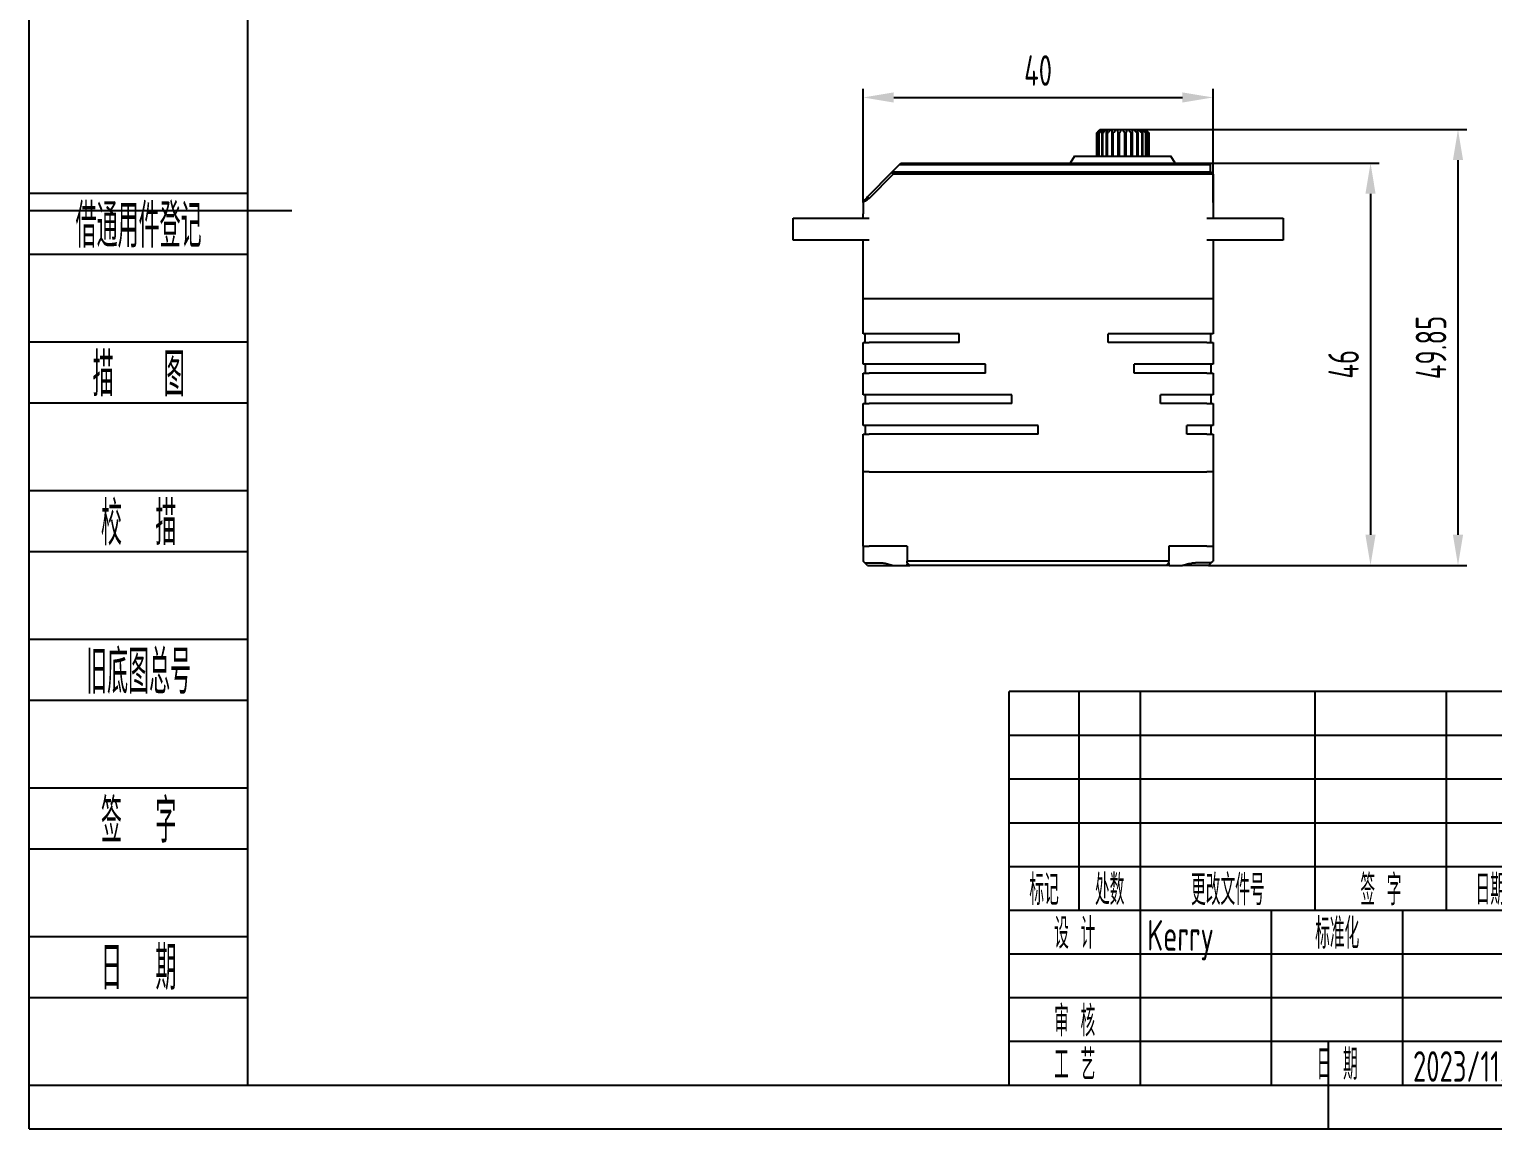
# Model space of a CAD drawing. Header units: inches. Extents: x -25 to 272, y -5 to 205.
# Drawn here: x -25 to 142.3, y -5 to 120.7 of the extents above; entities that cross this region are included whole.
import ezdxf
from ezdxf.enums import TextEntityAlignment as Align

# ---------------------------------------------------------------- set-up
doc = ezdxf.new("R2010")
doc.units = ezdxf.units.IN
doc.header["$MEASUREMENT"] = 0
for name, color, linetype in [('1轮廓实线层', 7, 'Continuous'), ('2细线层', 4, 'Continuous'), ('6文字层', 3, 'Continuous'), ('7标注层', 4, 'Continuous'), ('图框层', 7, 'Continuous')]:
    doc.layers.add(name, color=color, linetype=linetype)
doc.styles.add('PC_TEXTSTYLE', font='ISOCP.SHX', dxfattribs={"width": 0.707, "bigfont": 'GBCBIG.SHX'})
doc.dimstyles.new('GB_LINEAR', dxfattribs={"dimtxt": 3.5, "dimasz": 3.5, "dimexe": 1, "dimexo": 0, "dimgap": 1.5, "dimtad": 1, "dimdsep": 46, "dimtxsty": 'PC_TEXTSTYLE', "dimcen": 0, "dimclrd": 256, "dimclrt": 3, "dimadec": 0, "dimazin": 2, "dimtp": 0.1, "dimtm": 0.1, "dimtfac": 0.71, "dimtdec": 3, "dimtmove": 0, "dimatfit": 3, "dimfxl": 1, "dimtfill": 1, "dimarcsym": 0})

# ---------------------------------------------------------------- blocks, each defined once
blk = doc.blocks.new('ZwmFrameMain_A4^_^无分区图框^_^landscape')
at = {"layer": '1轮廓实线层'}
for p, q in [((0, 0), (0, 200)), ((-25, 100), (5, 100)), ((123.5, -5), (123.5, 5)), ((0, 0), (267, 0))]:
    blk.add_line(p, q, dxfattribs=at)
at = {"layer": '2细线层'}
for q in [(-25, 205), (272, -5)]:
    blk.add_line((-25, -5), q, dxfattribs=at)
blk = doc.blocks.new('ZwmFrameMain_标题栏1')
at = {"layer": '1轮廓实线层'}
for p, q in [((-180, 0), (-180, 45)), ((0, 45), (-180, 45)), ((-172, 20), (-172, 45)), ((-165, 20), (-165, 45)), ((-145, 20), (-145, 45)), ((-130, 20), (-130, 45)), ((-180, 20), (-60, 20)), ((-165, 0), (-165, 20)), ((-150, 0), (-150, 20)), ((-135, 0), (-135, 20)), ((-180, 0), (0, 0))]:
    blk.add_line(p, q, dxfattribs=at)
at = {"layer": '1轮廓实线层', "color": 7}
blk.add_line((-180, 25), (-120, 25), dxfattribs=at)
at = {"layer": '2细线层'}
for p, q in [((-180, 40), (-120, 40)), ((-180, 35), (-120, 35)), ((-180, 30), (-120, 30)), ((-180, 15), (-120, 15)), ((-180, 10), (-120, 10)), ((-180, 5), (-120, 5))]:
    blk.add_line(p, q, dxfattribs=at)
at = {"layer": '6文字层', "style": 'PC_TEXTSTYLE', "width": 0.667}
for s, p in [('标记', (-176, 22.5)), ('处数', (-168.5, 22.5)), (' 更改文件号 ', (-155, 22.5)), (' 签 字 ', (-137.5, 22.5)), (' 日期 ', (-125, 22.5)), (' 设 计 ', (-172.5, 17.51)), (' 标准化 ', (-142.5, 17.51)), (' 审 核 ', (-172.5, 7.5)), (' 工 艺 ', (-172.5, 2.5)), (' 日 期 ', (-142.5, 2.5))]:
    blk.add_text(s, height=3.5, dxfattribs=at).set_placement(p, align=Align.MIDDLE)
at = {"layer": '6文字层', "style": 'PC_TEXTSTYLE', "flags": 8}
for tag, height, width, p, p2 in [('企业名称', 5, 3.445461, (-54.29, 34.82), (-5.27, 34.82)), ('产品名称或材料标记', 7, 1.034456, (-113.46, 28.64), (-66.42, 28.64)), ('图样名称', 5, 3.480264, (-54.79, 19.98), (-5.27, 19.98)), ('标准化', 3.5, 1.756036, (-133.83, 15.37), (-120.75, 15.37)), ('重量', 3.5, 2.448074, (-88.46, 7.54), (-76.55, 7.54)), ('比例', 3.5, 2.367734, (-73.35, 7.54), (-61.93, 7.54)), ('图样代号', 5, 3.489916, (-54.79, 5.63), (-5.52, 5.63)), ('审核', 3.5, 2.723972, (-163.99, 5.37), (-150.63, 5.37)), ('共几页', 3.5, 0.953151, (-108.58, 1.48), (-101.56, 1.48)), ('工艺', 3.5, 2.851598, (-164.21, 0.37), (-150.89, 0.37)), ('日期', 3.5, 2.733185, (-133.83, 0.37), (-120.75, 0.37))]:
    blk.add_attdef(tag, text='', height=height, dxfattribs=dict(at, width=width)).set_placement(p, p2, align=Align.FIT)
at = {"layer": '6文字层', "style": 'PC_TEXTSTYLE', "width": 9.901758, "flags": 8}
blk.add_attdef('设计', text='', height=3.5, rotation=359.5768, dxfattribs=at).set_placement((-164.23, 15.37), (-150.37, 15.27), align=Align.FIT)
at = {"layer": '6文字层', "color": 3, "style": 'PC_TEXTSTYLE', "width": 0.96618, "flags": 8}
blk.add_attdef('第几页', text='', height=3.5, dxfattribs=at).set_placement((-78.29, 1.5), (-71.16, 1.5), align=Align.FIT)
at = {"layer": '6文字层', "color": 0, "style": 'PC_TEXTSTYLE', "width": 0.715273, "flags": 8}
blk.add_attdef('图纸张数', text='', height=3.5, dxfattribs=at).set_placement((-2.66, -3.87), (4.46, -3.87), align=Align.FIT)
blk = doc.blocks.new('ZwmFrameMain_附加栏')
at = {"layer": '2细线层'}
for p, q in [((-25, 102), (0, 102)), ((-25, 95), (0, 95)), ((-25, 85), (0, 85)), ((-25, 78), (0, 78)), ((-25, 68), (0, 68)), ((-25, 61), (0, 61)), ((-25, 51), (0, 51)), ((-25, 44), (0, 44)), ((-25, 34), (0, 34)), ((-25, 27), (0, 27)), ((-25, 17), (0, 17)), ((-25, 10), (0, 10)), ((-25, 0), (0, 0))]:
    blk.add_line(p, q, dxfattribs=at)
at = {"layer": '6文字层', "color": 3, "style": 'PC_TEXTSTYLE'}
for s, width, p in [('借通用件登记', 0.667, (-12.5, 98.5)), ('描   图', 0.6667, (-12.5, 81.5)), ('校  描', 0.667, (-12.5, 64.5)), ('旧底图总号', 0.667, (-12.5, 47.5)), ('签  字', 0.667, (-12.5, 30.5)), ('日  期', 0.667, (-12.49, 13.6))]:
    blk.add_text(s, height=5, dxfattribs=dict(at, width=width)).set_placement(p, align=Align.MIDDLE)
at = {"layer": '6文字层', "style": 'PC_TEXTSTYLE'}
for tag, width, p, p2 in [('借通用件登记', 0.671328, (-23.44, 86.36), (-1.25, 86.36)), ('描图', 2.120922, (-23.44, 69.36), (-1.25, 69.36)), ('校图', 2.149976, (-23.75, 52.06), (-1.25, 52.06)), ('旧底图总号', 0.761452, (-22.84, 35.67), (-1.86, 35.67)), ('签字', 2.026939, (-23.14, 18.37), (-1.56, 18.37)), ('日期', 1.89999, (-22.84, 1.37), (-2.17, 1.37))]:
    blk.add_attdef(tag, text='', height=5, dxfattribs=dict(at, width=width)).set_placement(p, p2, align=Align.FIT)
blk = doc.blocks.new('*D8')
at = {"layer": '7标注层', "color": 0, "lineweight": -2}
for p, q in [((109.82, 105.42), (129.31, 105.42)), ((109.82, 59.42), (129.31, 59.42))]:
    blk.add_line(p, q, dxfattribs=at)
at = {"layer": '7标注层', "lineweight": -2}
blk.add_line((128.31, 101.92), (128.31, 62.92), dxfattribs=at)
at = {"layer": '7标注层'}
for points in [[(128.89, 101.92), (127.73, 101.92), (128.31, 105.42)], [(127.73, 62.92), (128.89, 62.92), (128.31, 59.42)]]:
    blk.add_solid(points, dxfattribs=at)
at = {"layer": 'Defpoints', "color": 0}
for p in [(109.82, 105.42), (109.82, 59.42), (128.31, 59.42)]:
    blk.add_point(p, dxfattribs=at)
at = {"layer": '7标注层', "color": 3, "insert": (125.23, 82.42), "char_height": 3.5, "attachment_point": 5, "rotation": 90, "style": 'PC_TEXTSTYLE', "bg_fill": 3, "box_fill_scale": 1.25, "bg_fill_color": 257, "bg_fill_transparency": 0}
blk.add_mtext('46', dxfattribs=at)
blk = doc.blocks.new('*D9')
at = {"layer": '7标注层', "color": 0, "lineweight": -2}
for p, q in [((70.31, 100.93), (70.31, 113.93)), ((110.31, 100.93), (110.31, 113.93))]:
    blk.add_line(p, q, dxfattribs=at)
at = {"layer": '7标注层', "lineweight": -2}
blk.add_line((73.81, 112.93), (106.81, 112.93), dxfattribs=at)
at = {"layer": '7标注层'}
for points in [[(73.81, 113.51), (73.81, 112.35), (70.31, 112.93)], [(106.81, 112.35), (106.81, 113.51), (110.31, 112.93)]]:
    blk.add_solid(points, dxfattribs=at)
at = {"layer": 'Defpoints', "color": 0}
for p in [(110.31, 112.93), (70.31, 100.93), (110.31, 100.93)]:
    blk.add_point(p, dxfattribs=at)
at = {"layer": '7标注层', "color": 3, "insert": (90.31, 116.01), "char_height": 3.5, "attachment_point": 5, "style": 'PC_TEXTSTYLE', "bg_fill": 3, "box_fill_scale": 1.25, "bg_fill_color": 257, "bg_fill_transparency": 0}
blk.add_mtext('40', dxfattribs=at)
blk = doc.blocks.new('*D10')
at = {"layer": '7标注层', "color": 0, "lineweight": -2}
for p, q in [((102.42, 109.27), (139.31, 109.27)), ((109.81, 59.42), (139.31, 59.42))]:
    blk.add_line(p, q, dxfattribs=at)
at = {"layer": '7标注层', "lineweight": -2}
blk.add_line((138.31, 105.77), (138.31, 62.92), dxfattribs=at)
at = {"layer": '7标注层'}
for points in [[(138.89, 105.77), (137.73, 105.77), (138.31, 109.27)], [(137.73, 62.92), (138.89, 62.92), (138.31, 59.42)]]:
    blk.add_solid(points, dxfattribs=at)
at = {"layer": 'Defpoints', "color": 0}
for p in [(102.42, 109.27), (109.81, 59.42), (138.31, 59.42)]:
    blk.add_point(p, dxfattribs=at)
at = {"layer": '7标注层', "color": 3, "insert": (135.23, 84.34), "char_height": 3.5, "attachment_point": 5, "rotation": 90, "style": 'PC_TEXTSTYLE', "bg_fill": 3, "box_fill_scale": 1.25, "bg_fill_color": 257, "bg_fill_transparency": 0}
blk.add_mtext('49.85', dxfattribs=at)

msp = doc.modelspace()

# ---------------------------------------------------------------- linework, layer by layer
at = {"color": 7, "linetype": 'Continuous', "lineweight": 25}
for p, q in [((97.02, 106.217), (97.02, 108.867)), ((97.041, 108.867), (97.07, 108.867)), ((97.041, 108.867), (97.041, 106.217)), ((97.07, 106.217), (97.07, 108.867)), ((97.23, 108.867), (97.304, 108.867)), ((97.23, 108.867), (97.23, 106.217)), ((97.304, 106.217), (97.304, 108.867)), ((97.415, 109.267), (97.344, 109.196)), ((97.415, 109.267), (97.419, 109.267)), ((97.415, 109.267), (97.415, 109.267)), ((97.419, 109.267), (97.507, 109.267)), ((97.507, 109.267), (97.536, 109.267)), ((97.536, 109.267), (97.754, 109.267)), ((97.593, 108.867), (97.706, 108.867)), ((97.593, 108.867), (97.593, 106.217)), ((97.706, 106.217), (97.706, 108.867)), ((97.754, 109.267), (97.807, 109.267)), ((97.807, 109.267), (98.141, 109.267)), ((98.106, 108.867), (98.251, 108.867)), ((98.106, 108.867), (98.106, 106.217)), ((98.114, 109.246), (98.141, 109.267)), ((98.215, 109.267), (98.644, 109.267)), ((98.251, 106.217), (98.251, 108.867)), ((98.644, 109.267), (98.734, 109.267)), ((98.734, 109.267), (99.231, 109.267)), ((98.737, 108.867), (98.905, 108.867)), ((98.737, 108.867), (98.737, 106.217)), ((98.905, 106.217), (98.905, 108.867)), ((99.231, 109.267), (99.332, 109.267)), ((99.332, 109.267), (99.343, 109.246)), ((99.332, 109.267), (99.866, 109.267)), ((99.446, 108.867), (99.628, 108.867)), ((99.446, 108.867), (99.446, 106.217)), ((99.628, 106.217), (99.628, 108.867)), ((99.866, 109.267), (99.971, 109.267)), ((99.971, 109.267), (100.508, 109.267)), ((100.189, 108.867), (100.372, 108.867)), ((100.189, 108.867), (100.189, 106.217)), ((100.372, 106.217), (100.372, 108.867)), ((100.508, 109.267), (100.61, 109.267)), ((100.61, 109.267), (101.118, 109.267)), ((100.92, 108.867), (101.092, 108.867)), ((100.92, 108.867), (100.92, 106.217)), ((101.092, 106.217), (101.092, 108.867)), ((101.118, 109.267), (101.211, 109.267)), ((101.211, 109.267), (101.656, 109.267)), ((101.591, 108.867), (101.743, 108.867)), ((101.591, 108.867), (101.591, 106.217)), ((101.656, 109.267), (101.734, 109.267)), ((101.734, 109.267), (102.089, 109.267)), ((101.743, 106.217), (101.743, 108.867)), ((102.096, 109.246), (102.089, 109.267)), ((102.162, 108.867), (102.283, 108.867)), ((102.162, 108.867), (102.162, 106.217)), ((102.223, 109.267), (102.39, 109.267)), ((102.283, 106.217), (102.283, 108.867)), ((102.39, 109.267), (102.425, 109.267)), ((102.425, 109.267), (102.54, 109.267)), ((102.539, 109.267), (102.549, 109.267)), ((102.549, 109.267), (102.555, 109.267)), ((102.916, 108.906), (102.555, 109.267)), ((102.596, 108.867), (102.679, 108.867)), ((102.596, 108.867), (102.596, 106.217)), ((102.679, 106.217), (102.679, 108.867)), ((102.866, 108.867), (102.905, 108.867)), ((102.866, 108.867), (102.866, 106.217)), ((102.905, 106.217), (102.905, 108.867)), ((102.955, 108.867), (102.955, 106.217)), ((74.414, 105.217), (74.61, 105.417)), ((74.61, 105.417), (100.625, 105.417)), ((94.485, 106.217), (93.985, 105.417)), ((94.485, 106.217), (99.985, 106.217)), ((99.985, 106.217), (105.485, 106.217)), ((100.625, 105.417), (109.825, 105.417)), ((105.985, 105.417), (105.485, 106.217)), ((109.825, 105.417), (110.025, 105.217)), ((73.629, 104.417), (70.831, 101.563)), ((73.734, 104.167), (71.01, 101.388)), ((73.629, 104.417), (74.414, 105.217)), ((73.734, 104.167), (73.629, 104.417)), ((73.629, 104.417), (109.61, 104.417)), ((109.61, 104.167), (73.734, 104.167)), ((100.625, 105.217), (74.414, 105.217)), ((110.025, 105.217), (100.625, 105.217)), ((109.61, 104.417), (110.06, 104.417)), ((110.31, 104.167), (109.61, 104.167)), ((110.025, 104.417), (110.025, 105.217)), ((110.06, 104.417), (110.31, 104.167)), ((110.31, 104.167), (110.31, 99.117)), ((70.31, 100.929), (70.381, 101.104)), ((70.31, 100.929), (70.31, 99.617)), ((71.01, 101.388), (70.831, 101.563)), ((62.31, 96.617), (62.31, 99.117)), ((62.31, 99.117), (64.31, 99.117)), ((64.31, 99.117), (71.01, 99.117)), ((70.31, 99.117), (70.31, 99.617)), ((109.61, 99.117), (116.31, 99.117)), ((116.31, 99.117), (118.31, 99.117)), ((118.31, 99.117), (118.31, 96.617)), ((64.31, 96.617), (62.31, 96.617)), ((71.01, 96.617), (64.31, 96.617)), ((70.31, 89.917), (70.31, 96.617)), ((116.31, 96.617), (109.61, 96.617)), ((110.31, 96.617), (110.31, 89.917)), ((118.31, 96.617), (116.31, 96.617)), ((71.01, 89.917), (70.31, 89.917)), ((70.31, 85.917), (70.31, 89.917)), ((109.61, 89.917), (71.01, 89.917)), ((110.31, 89.917), (109.61, 89.917)), ((110.31, 89.917), (110.31, 85.917)), ((71.01, 85.917), (70.31, 85.917)), ((70.56, 84.917), (70.56, 85.917)), ((81.31, 85.917), (71.01, 85.917)), ((81.31, 84.917), (81.31, 85.917)), ((109.61, 85.917), (98.31, 85.917)), ((98.31, 84.917), (98.31, 85.917)), ((110.31, 85.917), (109.61, 85.917)), ((110.06, 84.917), (110.06, 85.917)), ((70.31, 82.417), (70.31, 84.917)), ((70.31, 84.917), (71.01, 84.917)), ((81.31, 84.917), (71.01, 84.917)), ((109.61, 84.917), (98.31, 84.917)), ((109.61, 84.917), (110.31, 84.917)), ((110.31, 84.917), (110.31, 82.417)), ((71.01, 82.417), (70.31, 82.417)), ((70.56, 82.417), (70.56, 81.417)), ((84.31, 82.417), (71.01, 82.417)), ((84.31, 81.417), (84.31, 82.417)), ((109.61, 82.417), (101.31, 82.417)), ((101.31, 81.417), (101.31, 82.417)), ((110.31, 82.417), (109.61, 82.417)), ((110.06, 82.417), (110.06, 81.417)), ((70.31, 78.917), (70.31, 81.417)), ((70.31, 81.417), (71.01, 81.417)), ((84.31, 81.417), (71.01, 81.417)), ((109.61, 81.417), (101.31, 81.417)), ((109.61, 81.417), (110.31, 81.417)), ((110.31, 81.417), (110.31, 78.917)), ((71.01, 78.917), (70.31, 78.917)), ((70.56, 78.917), (70.56, 77.917)), ((87.31, 78.917), (71.01, 78.917)), ((87.31, 77.917), (87.31, 78.917)), ((109.61, 78.917), (104.31, 78.917)), ((104.31, 77.917), (104.31, 78.917)), ((110.31, 78.917), (109.61, 78.917)), ((110.06, 78.917), (110.06, 77.917)), ((70.31, 75.417), (70.31, 77.917)), ((70.31, 77.917), (71.01, 77.917)), ((87.31, 77.917), (71.01, 77.917)), ((109.61, 77.917), (104.31, 77.917)), ((109.61, 77.917), (110.31, 77.917)), ((110.31, 77.917), (110.31, 75.417)), ((71.01, 75.417), (70.31, 75.417)), ((70.56, 75.417), (70.56, 74.417)), ((90.31, 75.417), (71.01, 75.417)), ((90.31, 74.417), (90.31, 75.417)), ((109.61, 75.417), (107.31, 75.417)), ((107.31, 74.417), (107.31, 75.417)), ((110.31, 75.417), (109.61, 75.417)), ((110.06, 75.417), (110.06, 74.417)), ((70.31, 70.117), (70.31, 74.417)), ((70.31, 74.417), (71.01, 74.417)), ((90.31, 74.417), (71.01, 74.417)), ((109.61, 74.417), (107.31, 74.417)), ((109.61, 74.417), (110.31, 74.417)), ((110.31, 74.417), (110.31, 70.117)), ((70.31, 61.617), (70.31, 70.117)), ((71.01, 70.117), (70.31, 70.117)), ((71.01, 70.117), (109.61, 70.117)), ((110.31, 70.117), (109.61, 70.117)), ((110.31, 70.117), (110.31, 61.617)), ((70.31, 61.617), (71.01, 61.617)), ((70.31, 61.617), (70.31, 59.917)), ((75.36, 61.617), (71.01, 61.617)), ((75.36, 61.617), (75.36, 59.917)), ((109.61, 61.617), (105.26, 61.617)), ((105.26, 61.617), (105.26, 59.917)), ((109.61, 61.617), (110.31, 61.617)), ((110.31, 61.617), (110.31, 59.917)), ((70.51, 59.717), (70.31, 59.917)), ((70.51, 59.717), (72.31, 59.717)), ((70.81, 59.417), (70.51, 59.717)), ((70.81, 59.417), (72.31, 59.417)), ((73.36, 59.541), (73.798, 59.417)), ((73.798, 59.417), (75.311, 59.417)), ((75.311, 59.417), (75.36, 59.541)), ((75.36, 59.717), (75.36, 59.917)), ((105.26, 59.917), (75.36, 59.917)), ((75.36, 59.717), (75.66, 59.417)), ((104.96, 59.417), (75.66, 59.417)), ((104.96, 59.417), (105.26, 59.717)), ((105.308, 59.417), (104.96, 59.417)), ((105.26, 59.717), (105.26, 59.917)), ((105.308, 59.417), (105.26, 59.541)), ((105.308, 59.417), (106.822, 59.417)), ((107.26, 59.541), (106.822, 59.417)), ((110.11, 59.717), (108.31, 59.717)), ((109.81, 59.417), (108.31, 59.417)), ((110.11, 59.717), (109.81, 59.417)), ((110.11, 59.717), (110.31, 59.917))]:
    msp.add_line(p, q, dxfattribs=at)
for points, knots in [([(97.02, 108.867), (97.091, 108.94), (97.215, 109.067), (97.34, 109.192), (97.394, 109.246)], [0, 0, 0, 0, 0.5708602, 1, 1, 1, 1]), ([(97.399, 109.246), (97.333, 109.177), (97.213, 109.052), (97.094, 108.924), (97.041, 108.867)], [0, 0, 0, 0, 0.549139, 1, 1, 1, 1]), ([(97.07, 108.867), (97.148, 108.94), (97.285, 109.067), (97.423, 109.192), (97.482, 109.246)], [0, 0, 0, 0, 0.5708602, 1, 1, 1, 1]), ([(97.521, 109.246), (97.468, 109.177), (97.37, 109.052), (97.274, 108.924), (97.23, 108.867)], [0, 0, 0, 0, 0.549139, 1, 1, 1, 1]), ([(97.304, 108.867), (97.384, 108.94), (97.524, 109.067), (97.666, 109.192), (97.727, 109.246)], [0, 0, 0, 0, 0.5708602, 1, 1, 1, 1]), ([(97.394, 109.246), (97.398, 109.25), (97.406, 109.258), (97.412, 109.264), (97.415, 109.267)], [0, 0, 0, 0, 0.569364, 1, 1, 1, 1]), ([(97.419, 109.267), (97.416, 109.263), (97.41, 109.257), (97.402, 109.249), (97.399, 109.246)], [0, 0, 0, 0, 0.5472243, 1, 1, 1, 1]), ([(97.482, 109.246), (97.487, 109.25), (97.495, 109.258), (97.503, 109.264), (97.507, 109.267)], [0, 0, 0, 0, 0.569364, 1, 1, 1, 1]), ([(97.536, 109.267), (97.534, 109.263), (97.53, 109.257), (97.524, 109.249), (97.521, 109.246)], [0, 0, 0, 0, 0.5472243, 1, 1, 1, 1]), ([(97.799, 109.246), (97.761, 109.177), (97.692, 109.052), (97.623, 108.924), (97.593, 108.867)], [0, 0, 0, 0, 0.549139, 1, 1, 1, 1]), ([(97.706, 108.867), (97.783, 108.94), (97.919, 109.067), (98.056, 109.192), (98.114, 109.246)], [0, 0, 0, 0, 0.5708602, 1, 1, 1, 1]), ([(97.727, 109.246), (97.729, 109.247), (97.732, 109.25), (97.734, 109.252), (97.736, 109.253)], [0, 0, 0, 0, 0.56152337, 1, 1, 1, 1]), ([(97.736, 109.253), (97.739, 109.256), (97.745, 109.261), (97.751, 109.265), (97.754, 109.267)], [0, 0, 0, 0, 0.56756475, 1, 1, 1, 1]), ([(97.807, 109.267), (97.806, 109.263), (97.804, 109.257), (97.8, 109.249), (97.799, 109.246)], [0, 0, 0, 0, 0.5472243, 1, 1, 1, 1]), ([(98.213, 109.246), (98.193, 109.177), (98.157, 109.052), (98.122, 108.924), (98.106, 108.867)], [0, 0, 0, 0, 0.549139, 1, 1, 1, 1]), ([(98.215, 109.267), (98.215, 109.263), (98.216, 109.257), (98.214, 109.249), (98.213, 109.246)], [0, 0, 0, 0, 0.5472243, 1, 1, 1, 1]), ([(98.251, 108.867), (98.321, 108.94), (98.443, 109.067), (98.566, 109.192), (98.619, 109.246)], [0, 0, 0, 0, 0.57086019, 1, 1, 1, 1]), ([(98.619, 109.246), (98.623, 109.25), (98.631, 109.258), (98.64, 109.264), (98.644, 109.267)], [0, 0, 0, 0, 0.569364, 1, 1, 1, 1]), ([(98.734, 109.267), (98.736, 109.263), (98.738, 109.257), (98.739, 109.249), (98.739, 109.246)], [0, 0, 0, 0, 0.5472243, 1, 1, 1, 1]), ([(98.739, 109.246), (98.738, 109.177), (98.738, 109.052), (98.737, 108.924), (98.737, 108.867)], [0, 0, 0, 0, 0.549139, 1, 1, 1, 1]), ([(98.905, 108.867), (98.963, 108.94), (99.064, 109.067), (99.166, 109.192), (99.209, 109.246)], [0, 0, 0, 0, 0.5708602, 1, 1, 1, 1]), ([(99.209, 109.246), (99.213, 109.25), (99.22, 109.258), (99.228, 109.264), (99.231, 109.267)], [0, 0, 0, 0, 0.569364, 1, 1, 1, 1]), ([(99.343, 109.246), (99.362, 109.177), (99.396, 109.052), (99.431, 108.924), (99.446, 108.867)], [0, 0, 0, 0, 0.549139, 1, 1, 1, 1]), ([(99.628, 108.867), (99.648, 108.903), (99.685, 108.968), (99.723, 109.032), (99.739, 109.06)], [0, 0, 0, 0, 0.5652742, 1, 1, 1, 1]), ([(99.739, 109.06), (99.759, 109.095), (99.796, 109.157), (99.833, 109.219), (99.849, 109.246)], [0, 0, 0, 0, 0.5656916, 1, 1, 1, 1]), ([(99.849, 109.246), (99.851, 109.25), (99.856, 109.258), (99.863, 109.264), (99.866, 109.267)], [0, 0, 0, 0, 0.56936402, 1, 1, 1, 1]), ([(99.971, 109.267), (99.974, 109.263), (99.981, 109.257), (99.985, 109.249), (99.987, 109.246)], [0, 0, 0, 0, 0.5472243, 1, 1, 1, 1]), ([(99.987, 109.246), (100.024, 109.177), (100.092, 109.052), (100.159, 108.924), (100.189, 108.867)], [0, 0, 0, 0, 0.54913905, 1, 1, 1, 1]), ([(100.372, 108.867), (100.396, 108.94), (100.437, 109.067), (100.478, 109.192), (100.496, 109.246)], [0, 0, 0, 0, 0.5708602, 1, 1, 1, 1]), ([(100.496, 109.246), (100.498, 109.25), (100.501, 109.258), (100.506, 109.264), (100.508, 109.267)], [0, 0, 0, 0, 0.569364, 1, 1, 1, 1]), ([(100.61, 109.267), (100.615, 109.263), (100.623, 109.257), (100.629, 109.249), (100.631, 109.246)], [0, 0, 0, 0, 0.5472243, 1, 1, 1, 1]), ([(100.631, 109.246), (100.684, 109.177), (100.781, 109.052), (100.877, 108.924), (100.92, 108.867)], [0, 0, 0, 0, 0.549139, 1, 1, 1, 1]), ([(101.092, 108.867), (101.096, 108.94), (101.102, 109.067), (101.109, 109.192), (101.112, 109.246)], [0, 0, 0, 0, 0.57086019, 1, 1, 1, 1]), ([(101.112, 109.246), (101.112, 109.25), (101.113, 109.258), (101.116, 109.264), (101.118, 109.267)], [0, 0, 0, 0, 0.569364, 1, 1, 1, 1]), ([(101.211, 109.267), (101.215, 109.263), (101.224, 109.257), (101.232, 109.249), (101.235, 109.246)], [0, 0, 0, 0, 0.5472243, 1, 1, 1, 1]), ([(101.235, 109.246), (101.301, 109.177), (101.42, 109.052), (101.538, 108.924), (101.591, 108.867)], [0, 0, 0, 0, 0.549139, 1, 1, 1, 1]), ([(101.657, 109.246), (101.656, 109.25), (101.655, 109.258), (101.655, 109.264), (101.656, 109.267)], [0, 0, 0, 0, 0.569364, 1, 1, 1, 1]), ([(101.743, 108.867), (101.726, 108.94), (101.698, 109.067), (101.669, 109.192), (101.657, 109.246)], [0, 0, 0, 0, 0.5708602, 1, 1, 1, 1]), ([(101.734, 109.267), (101.735, 109.266), (101.738, 109.264), (101.741, 109.262), (101.742, 109.261)], [0, 0, 0, 0, 0.55566562, 1, 1, 1, 1]), ([(101.742, 109.261), (101.746, 109.258), (101.752, 109.254), (101.758, 109.248), (101.76, 109.246)], [0, 0, 0, 0, 0.5546933, 1, 1, 1, 1]), ([(101.76, 109.246), (101.834, 109.177), (101.969, 109.052), (102.102, 108.924), (102.162, 108.867)], [0, 0, 0, 0, 0.549139, 1, 1, 1, 1]), ([(102.283, 108.867), (102.248, 108.94), (102.186, 109.067), (102.123, 109.192), (102.096, 109.246)], [0, 0, 0, 0, 0.5708602, 1, 1, 1, 1]), ([(102.147, 109.267), (102.152, 109.263), (102.161, 109.257), (102.17, 109.249), (102.174, 109.246)], [0, 0, 0, 0, 0.5472243, 1, 1, 1, 1]), ([(102.174, 109.246), (102.251, 109.177), (102.393, 109.052), (102.533, 108.924), (102.596, 108.867)], [0, 0, 0, 0, 0.549139, 1, 1, 1, 1]), ([(102.404, 109.246), (102.4, 109.25), (102.395, 109.258), (102.391, 109.264), (102.39, 109.267)], [0, 0, 0, 0, 0.569364, 1, 1, 1, 1]), ([(102.679, 108.867), (102.627, 108.94), (102.535, 109.067), (102.443, 109.192), (102.404, 109.246)], [0, 0, 0, 0, 0.5708602, 1, 1, 1, 1]), ([(102.425, 109.267), (102.429, 109.263), (102.438, 109.257), (102.446, 109.249), (102.45, 109.246)], [0, 0, 0, 0, 0.5472243, 1, 1, 1, 1]), ([(102.45, 109.246), (102.526, 109.177), (102.666, 109.052), (102.804, 108.924), (102.866, 108.867)], [0, 0, 0, 0, 0.549139, 1, 1, 1, 1]), ([(102.559, 109.246), (102.555, 109.25), (102.548, 109.258), (102.542, 109.264), (102.54, 109.267)], [0, 0, 0, 0, 0.569364, 1, 1, 1, 1]), ([(102.549, 109.267), (102.553, 109.263), (102.56, 109.257), (102.567, 109.249), (102.571, 109.246)], [0, 0, 0, 0, 0.5506687, 1, 1, 1, 1]), ([(102.905, 108.867), (102.839, 108.94), (102.725, 109.067), (102.608, 109.192), (102.559, 109.246)], [0, 0, 0, 0, 0.5708602, 1, 1, 1, 1]), ([(102.571, 109.246), (102.642, 109.177), (102.77, 109.052), (102.897, 108.924), (102.955, 108.867)], [0, 0, 0, 0, 0.54913905, 1, 1, 1, 1]), ([(71.01, 101.388), (70.956, 101.353), (70.872, 101.298), (70.71, 101.191), (70.564, 101.096), (70.441, 101.015), (70.368, 100.967), (70.319, 100.935), (70.313, 100.931), (70.31, 100.929)], [0, 0, 0, 0, 0.1590384, 0.2499824, 0.4987155, 0.6303315, 0.7489707, 0.8781574, 1, 1, 1, 1]), ([(70.831, 101.563), (70.768, 101.499), (70.649, 101.377), (70.519, 101.244), (70.445, 101.169), (70.408, 101.131), (70.386, 101.109), (70.383, 101.106), (70.381, 101.104)], [0, 0, 0, 0, 0.3138495, 0.5894118, 0.705976, 0.8144242, 0.9069695, 1, 1, 1, 1]), ([(72.31, 59.717), (72.484, 59.709), (72.84, 59.692), (73.184, 59.593), (73.36, 59.541)], [0, 0, 0, 0, 0.4864693, 1, 1, 1, 1]), ([(72.31, 59.417), (72.568, 59.417), (73.084, 59.417), (73.56, 59.417), (73.798, 59.417)], [0, 0, 0, 0, 0.4999996, 1, 1, 1, 1]), ([(75.311, 59.417), (75.412, 59.417), (75.615, 59.417), (75.645, 59.417), (75.66, 59.417)], [0, 0, 0, 0, 0.5000004, 1, 1, 1, 1]), ([(75.36, 59.717), (75.36, 59.709), (75.36, 59.692), (75.36, 59.592), (75.36, 59.541)], [0, 0, 0, 0, 0.4999997, 1, 1, 1, 1]), ([(105.26, 59.717), (105.26, 59.709), (105.26, 59.692), (105.26, 59.593), (105.26, 59.541)], [0, 0, 0, 0, 0.4864603, 1, 1, 1, 1]), ([(107.26, 59.541), (107.452, 59.597), (107.796, 59.696), (108.153, 59.711), (108.31, 59.717)], [0, 0, 0, 0, 0.559105, 1, 1, 1, 1])]:
    msp.add_open_spline(points, degree=3, knots=knots, dxfattribs=at)
for points in [[(98.141, 109.267), (98.15, 109.267), (98.169, 109.267), (98.193, 109.267), (98.21, 109.267), (98.214, 109.267), (98.215, 109.267)], [(108.31, 59.417), (108.052, 59.417), (107.536, 59.417), (107.06, 59.417), (106.822, 59.417)]]:
    msp.add_open_spline(points, degree=3, dxfattribs=at)

# ---------------------------------------------------------------- block references
at = {"layer": '图框层'}
for name in ['ZwmFrameMain_A4^_^无分区图框^_^landscape', 'ZwmFrameMain_附加栏']:
    msp.add_blockref(name, (0, 0), dxfattribs=at)
ref = msp.add_blockref('ZwmFrameMain_标题栏1', (267, 0), dxfattribs=at)
ref.add_attrib('设计', 'Kerry', (102.771, 15.372), dxfattribs={"layer": '6文字层', "height": 3.5, "rotation": 359.57685, "style": 'PC_TEXTSTYLE', "width": 0.707})
ref.add_attrib('日期', '2023/11/7', dxfattribs={"layer": '6文字层', "height": 3.5, "style": 'PC_TEXTSTYLE', "width": 0.650093}).set_placement((133.165, 0.371), (146.248, 0.371), align=Align.FIT)

# ---------------------------------------------------------------- next in the draw order: dimensions: what is measured, and where the dimension line sits
at = {"layer": '7标注层'}
dim = msp.add_linear_dim(base=(128.31, 59.417), p1=(109.825, 105.417), p2=(109.825, 59.417), angle=90, dimstyle='GB_LINEAR', override={"dimscale": 1, "dimgap": 1.5, "dimtad": 1, "dimjust": 0, "dimdec": 2, "dimlfac": 1, "dimse1": 0, "dimse2": 0, "dimsd1": 0, "dimsd2": 0, "dimclrd": 256, "dimclre": 0, "dimtofl": 1, "dimtvp": 0.1}, dxfattribs=at)
dim.commit()
dim.dimension.update_dxf_attribs({"geometry": '*D8', "text_midpoint": (125.235, 82.417)})

# ---------------------------------------------------------------- next in the draw order: dimensions: what is measured, and where the dimension line sits
dim = msp.add_linear_dim(base=(110.31, 112.929), p1=(70.31, 100.929), p2=(110.31, 100.929), dimstyle='GB_LINEAR', override={"dimscale": 1, "dimgap": 1.5, "dimtad": 1, "dimjust": 0, "dimdec": 2, "dimlfac": 1, "dimse1": 0, "dimse2": 0, "dimsd1": 0, "dimsd2": 0, "dimclrd": 256, "dimclre": 0, "dimtofl": 1, "dimtvp": 0.1}, dxfattribs=at)
dim.commit()
dim.dimension.update_dxf_attribs({"geometry": '*D9', "text_midpoint": (90.31, 116.005)})

# ---------------------------------------------------------------- next in the draw order: dimensions: what is measured, and where the dimension line sits
dim = msp.add_linear_dim(base=(138.31, 59.417), p1=(102.425, 109.267), p2=(109.81, 59.417), angle=90, dimstyle='GB_LINEAR', override={"dimscale": 1, "dimgap": 1.5, "dimtad": 1, "dimjust": 0, "dimdec": 2, "dimlfac": 1, "dimse1": 0, "dimse2": 0, "dimsd1": 0, "dimsd2": 0, "dimclrd": 256, "dimclre": 0, "dimtofl": 1, "dimtvp": 0.1}, dxfattribs=at)
dim.commit()
dim.dimension.update_dxf_attribs({"geometry": '*D10', "text_midpoint": (135.234, 84.342)})

doc.saveas('drawing.dxf')
